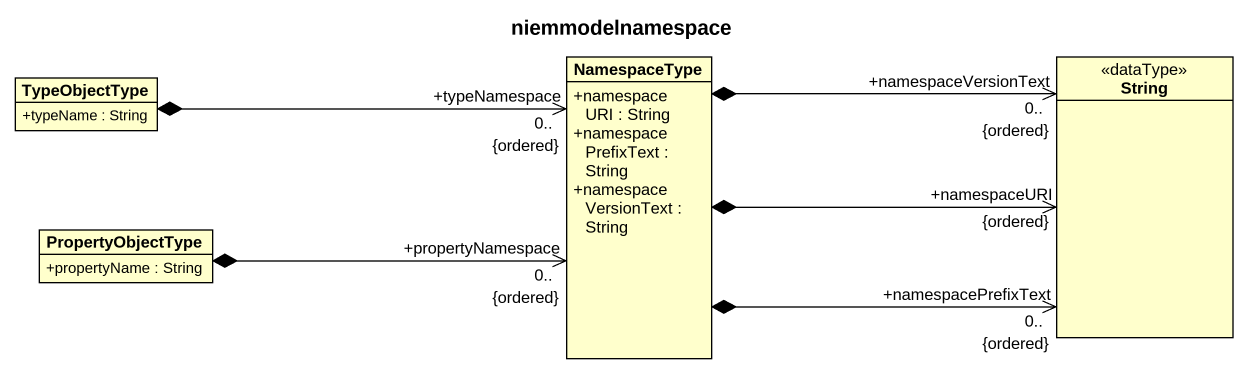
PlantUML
@startuml
title niemmodelnamespace
hide circle
hide empty members
skinparam classAttributeIconSize 0
class TypeObjectType {
  +typeName : String
}
class NamespaceType {
  +namespaceURI : String
  +namespacePrefixText : String
  +namespaceVersionText : String
}
class String <<dataType>>
class PropertyObjectType {
  +propertyName : String
}
TypeObjectType *-right-> "+typeNamespace\n0..\n{ordered}" NamespaceType
NamespaceType *-right-> "+namespacePrefixText\n0..\n{ordered}" String
NamespaceType *-right-> "+namespaceURI\n{ordered}" String
String "+namespaceVersionText\n0..\n{ordered}" <-left-* NamespaceType
PropertyObjectType *-right-> "+propertyNamespace\n0..\n{ordered}" NamespaceType
@enduml
